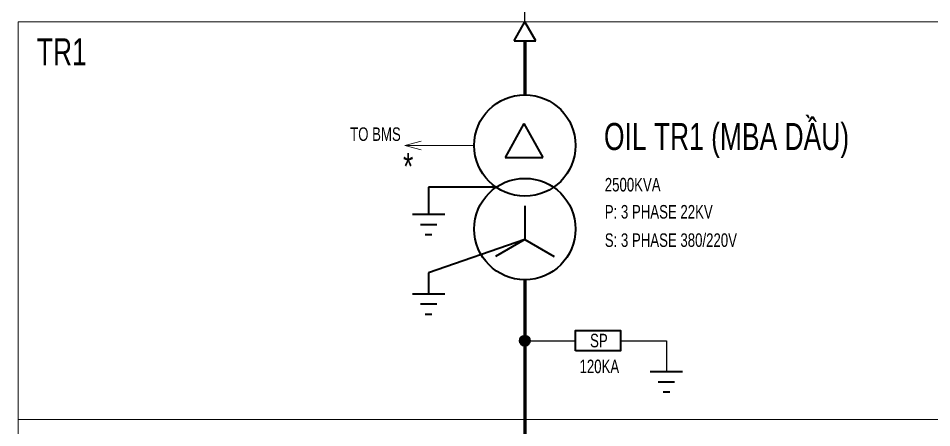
# Model space of a CAD drawing. Extents: x -5343388 to 7033982, y -486386 to 188356.
# Drawn here: x 336396 to 363442, y -399428 to -387318 of the extents above; entities that cross this region are included whole.
import ezdxf

# ---------------------------------------------------------------- set-up
doc = ezdxf.new("R2010")
doc.units = 0
doc.header["$MEASUREMENT"] = 0
doc.layers.add('Equipment', color=2, linetype='Continuous', lineweight=35)
doc.layers.add('Wire Hatch', color=7, linetype='Continuous', lineweight=15)
doc.layers.add('text', color=2, linetype='Continuous')
doc.layers.add('wire', color=3, linetype='Continuous')
doc.styles.add('NKB2', font='', dxfattribs={"width": 0.7, "height": 400})
doc.styles.get('NKB2').set_extended_font_data('.VnArialH')

msp = doc.modelspace()

# ---------------------------------------------------------------- hatches: boundary and pattern name
at = {"layer": 'Equipment'}
msp.add_hatch(color=256, dxfattribs=at).paths.add_polyline_path([(351545.88962, -396855.20569, 1), (351245.88962, -396855.20569, 1)])

# ---------------------------------------------------------------- linework, layer by layer
for p, q in [((351075.88962, -387987.16859), (351395.88962, -387427.16859)), ((351715.88962, -387987.16859), (351395.88962, -387427.16859)), ((351075.88962, -387987.16859), (351715.88962, -387987.16859)), ((351369.21353, -390432.00266), (350810.19653, -391432.00266)), ((351369.21353, -390432.00266), (351928.23052, -391432.00266)), ((350810.19653, -391432.00266), (351928.23052, -391432.00266)), ((350545.82366, -392316.34443), (348545.82366, -392316.34443)), ((348545.82366, -392316.34443), (348545.82366, -393116.34443)), ((351395.88962, -392860.70096), (351395.88962, -393860.70096)), ((348065.82366, -393116.34443), (349025.82366, -393116.34443)), ((348305.82366, -393416.34443), (348785.82366, -393416.34443)), ((348445.82366, -393716.34443), (348645.82366, -393716.34443)), ((351395.88962, -393860.70096), (348545.82366, -394842.5828)), ((351395.88962, -393860.70096), (350529.86421, -394360.70096)), ((351395.88962, -393860.70096), (352261.91502, -394360.70096)), ((348545.82366, -394842.5828), (348545.82366, -395465.66859)), ((348065.82366, -395465.66859), (349025.82366, -395465.66859)), ((348305.82366, -395765.66859), (348785.82366, -395765.66859)), ((348445.82366, -396065.66859), (348645.82366, -396065.66859)), ((355105.71661, -397770.16859), (356065.71661, -397770.16859)), ((355345.71661, -398070.16859), (355825.71661, -398070.16859)), ((355485.71661, -398370.16859), (355685.71661, -398370.16859))]:
    msp.add_line(p, q, dxfattribs=at)
msp.add_lwpolyline([(352892.21661, -397155.20569), (352892.21661, -396555.20569), (354227.66971, -396555.20569), (354227.66971, -397155.20569)], close=True, dxfattribs=at)
for centre, radius in [((351395.88962, -391080.46909), 1500), ((351395.88962, -393552.21978), 1500), ((351395.88962, -396855.20569), 150)]:
    msp.add_circle(centre, radius, dxfattribs=at)
at = {"layer": 'wire'}
for points in [[(351395.88962, -387427.16859), (351395.88962, -385881.24291), (376395.88962, -385881.24291), (376395.88962, -381856.02979)], [(351395.88962, -396855.20569), (352892.21661, -396855.20569)], [(354227.66971, -396855.20569), (355585.71661, -396855.20569), (355585.71661, -397770.16859)]]:
    msp.add_lwpolyline(points, dxfattribs=at)
at = {"layer": 'wire', "const_width": 100}
for points in [[(351395.88962, -387987.16859), (351395.88962, -389580.46909)], [(351396.41386, -395052.21968), (351395.88962, -407599.9795)]]:
    msp.add_lwpolyline(points, dxfattribs=at)
at = {"layer": 'Wire Hatch'}
for points in [[(336395.88962, -387427.16859), (336395.88962, -399187.13803), (366395.88962, -399187.13803), (366395.88962, -387427.16859)], [(336395.88962, -399187.13803), (336395.88962, -415147.96214), (366395.88962, -415147.96214), (366395.88962, -399187.13803)]]:
    msp.add_lwpolyline(points, close=True, dxfattribs=at)
for points in [[(347845.75668, -391080.46909), (348328.00668, -390950.96909)], [(349895.88962, -391080.46909), (347845.75668, -391080.46909)], [(347845.75668, -391080.46909), (348328.00668, -391209.96909)]]:
    msp.add_lwpolyline(points, dxfattribs=at)

# ---------------------------------------------------------------- texts
at = {"layer": 'text', "attachment_point": 1, "style": 'NKB2'}
for s, insert, char_height, width in [('tr1', (336946.59624, -387909.64317), 800, 3721.8502603), ('oil tr1 (mba dÇu)', (353738.43681, -390414.76053), 800, 11277.9241957), ('to bms', (346222.02539, -390544.79855), 400, 1860.9251301), ('*', (347788.21205, -391298.88722), 800, 3721.8502603), ('2500kva', (353761.93601, -392040.17139), 400, 1860.9251301), ('p: 3 phase 22kv', (353761.93601, -392841.32022), 400, 6783.1223581), ('s: 3 phase 380/220v', (353761.93601, -393679.73214), 400, 6783.1223581), ('sp', (353325.71661, -396650.66859), 400, 1860.9251301), ('120ka', (353013.71661, -397414.66859), 400, 1860.9251301)]:
    msp.add_mtext(s, dxfattribs=dict(at, insert=insert, char_height=char_height, width=width))

doc.saveas('drawing.dxf')
